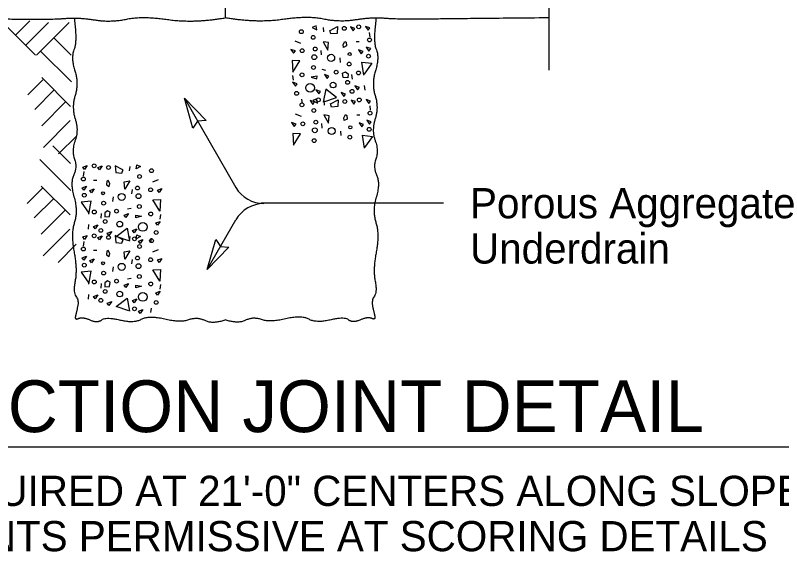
# Model space of a CAD drawing. Extents: x 998.8 to 1036.8, y 999.3 to 1022.9.
# Drawn here: x 1029.282 to 1032.834, y 1008.832 to 1011.318 of the extents above; entities that cross this region are included whole.
import ezdxf

# ---------------------------------------------------------------- set-up
doc = ezdxf.new("R2010")
doc.units = 0
for name, color, linetype in [('01-Slab', 7, 'Continuous'), ('03-Dimensions', 7, 'Continuous'), ('32-Framing Plan', 7, 'Continuous'), ('41-Bearing Pads', 7, 'Continuous'), ('S_PL_Dimens_PR', 7, 'Continuous')]:
    doc.layers.add(name, color=color, linetype=linetype)

msp = doc.modelspace()

# ---------------------------------------------------------------- linework, layer by layer
at = {"layer": '01-Slab'}
msp.add_line((1030.2542, 1012.0644), (1030.2542, 1011.3061), dxfattribs=at)
msp.add_line((1030.2542, 1012.0644), (1030.2542, 1011.3061), dxfattribs=at)
for points in [[(1028.7542, 1011.3061), (1029.1861, 1011.302), (1029.4518, 1011.2986), (1029.5762, 1011.3089), (1029.7211, 1011.2848), (1029.873, 1011.3158), (1030.1043, 1011.2813), (1030.2542, 1011.3061)], [(1029.5542, 1011.3061), (1029.5693, 1011.195), (1029.5382, 1011.1225), (1029.5762, 1011.0017), (1029.5416, 1010.8913), (1029.5762, 1010.7843), (1029.5416, 1010.691), (1029.5693, 1010.6151), (1029.5347, 1010.5392), (1029.5727, 1010.4114), (1029.5382, 1010.3044), (1029.5693, 1010.1388), (1029.5485, 1010.0352), (1029.5762, 1009.9973), (1029.5658, 1009.9454), (1029.5554, 1009.904), (1029.5934, 1009.9213), (1029.6624, 1009.8903), (1029.7004, 1009.9213), (1029.8316, 1009.8903), (1029.9006, 1009.9282), (1030.0456, 1009.8937), (1030.125, 1009.9213), (1030.194, 1009.8868), (1030.2542, 1009.9061)], [(1031.7542, 1011.3061), (1031.3223, 1011.302), (1031.0565, 1011.2986), (1030.9322, 1011.3089), (1030.7873, 1011.2848), (1030.6353, 1011.3158), (1030.4041, 1011.2813), (1030.2542, 1011.3061)], [(1030.9542, 1011.3061), (1030.9391, 1011.195), (1030.9702, 1011.1225), (1030.9322, 1011.0017), (1030.9668, 1010.8913), (1030.9322, 1010.7843), (1030.9668, 1010.691), (1030.9391, 1010.6151), (1030.9737, 1010.5392), (1030.9357, 1010.4114), (1030.9702, 1010.3044), (1030.9391, 1010.1388), (1030.9598, 1010.0352), (1030.9322, 1009.9973), (1030.9426, 1009.9454), (1030.9529, 1009.904), (1030.9149, 1009.9213), (1030.8459, 1009.8903), (1030.8079, 1009.9213), (1030.6768, 1009.8903), (1030.6078, 1009.9282), (1030.4628, 1009.8937), (1030.3833, 1009.9213), (1030.3143, 1009.8868), (1030.2542, 1009.9061)]]:
    msp.add_open_spline(points, degree=2, dxfattribs=at)
at = {"layer": '03-Dimensions'}
for p, q in [((1031.7542, 1011.5494), (1031.7542, 1011.0636)), ((1029.3749, 1011.1334), (1029.2158, 1011.2926)), ((1029.3491, 1011.2926), (1029.2833, 1011.2268)), ((1029.4358, 1011.2843), (1029.3324, 1011.1809)), ((1029.5308, 1011.2851), (1029.3791, 1011.1334)), ((1030.676, 1011.2692), (1030.6575, 1011.2621)), ((1030.6575, 1011.2621), (1030.6789, 1011.2504)), ((1030.6789, 1011.2504), (1030.676, 1011.2692)), ((1030.7081, 1011.2621), (1030.7107, 1011.2411)), ((1030.7448, 1011.2316), (1030.7393, 1011.2481)), ((1030.7403, 1011.2469), (1030.7753, 1011.2657)), ((1030.7753, 1011.2657), (1030.7733, 1011.2342)), ((1029.5399, 1011.1334), (1029.4583, 1011.2151)), ((1030.7733, 1011.2342), (1030.7448, 1011.2316)), ((1030.9215, 1011.238), (1030.9243, 1011.2169)), ((1030.5765, 1011.2005), (1030.6034, 1011.1889)), ((1030.7335, 1011.1913), (1030.7083, 1011.1958)), ((1030.7083, 1011.1958), (1030.7304, 1011.1568)), ((1030.7304, 1011.1568), (1030.7335, 1011.1913)), ((1030.8009, 1011.1823), (1030.8086, 1011.1971)), ((1030.8033, 1011.1693), (1030.8009, 1011.1823)), ((1030.8166, 1011.1762), (1030.8033, 1011.1693)), ((1030.8086, 1011.1971), (1030.8151, 1011.1931)), ((1030.8151, 1011.1931), (1030.8166, 1011.1762)), ((1030.8613, 1011.1963), (1030.8754, 1011.1963)), ((1029.5418, 1011.0091), (1029.3983, 1011.1526)), ((1030.6972, 1011.1556), (1030.6999, 1011.1346)), ((1030.6008, 1011.1078), (1030.5651, 1011.1088)), ((1030.5651, 1011.1088), (1030.5683, 1011.055)), ((1030.5683, 1011.055), (1030.6008, 1011.1078)), ((1030.7853, 1011.1208), (1030.7878, 1011.0996)), ((1030.8976, 1011.0413), (1030.8877, 1011.1013)), ((1030.8877, 1011.1013), (1030.9337, 1011.0961)), ((1030.7018, 1011.0678), (1030.7189, 1011.0638)), ((1030.9337, 1011.0961), (1030.8979, 1011.0448)), ((1029.5378, 1010.8955), (1029.4039, 1011.0293)), ((1030.5663, 1011.0386), (1030.569, 1011.0176)), ((1030.6805, 1011.0366), (1030.6535, 1011.0319)), ((1030.6535, 1011.0319), (1030.6798, 1011.0232)), ((1030.6798, 1011.0232), (1030.6805, 1011.0366)), ((1030.7987, 1011.0498), (1030.8118, 1011.0556)), ((1030.8019, 1011.0293), (1030.7987, 1011.0498)), ((1030.8233, 1011.0282), (1030.8019, 1011.0293)), ((1030.8118, 1011.0556), (1030.8243, 1011.0469)), ((1030.8243, 1011.0469), (1030.8233, 1011.0282)), ((1030.8401, 1011.0437), (1030.8427, 1011.0224)), ((1029.4093, 1011.019), (1029.3394, 1010.9492)), ((1030.8986, 1010.9924), (1030.9013, 1010.9713)), ((1029.4607, 1010.9703), (1029.3718, 1010.8815)), ((1030.7203, 1010.9758), (1030.7093, 1010.9152)), ((1030.7703, 1010.9377), (1030.7203, 1010.9758)), ((1030.0653, 1010.9336), (1030.304, 1010.5201)), ((1030.6089, 1010.9298), (1030.6117, 1010.9088)), ((1030.6789, 1010.9301), (1030.6604, 1010.923)), ((1030.6604, 1010.923), (1030.6818, 1010.9113)), ((1030.6818, 1010.9113), (1030.6789, 1010.9301)), ((1030.711, 1010.923), (1030.7136, 1010.902)), ((1030.7118, 1010.9173), (1030.7703, 1010.9377)), ((1030.7432, 1010.9078), (1030.7783, 1010.9266)), ((1030.7783, 1010.9266), (1030.7762, 1010.8951)), ((1029.5134, 1010.9162), (1029.4037, 1010.8064)), ((1030.7477, 1010.8925), (1030.7422, 1010.909)), ((1030.7762, 1010.8951), (1030.7477, 1010.8925)), ((1030.9244, 1010.8989), (1030.9272, 1010.8778)), ((1030.5794, 1010.8614), (1030.6063, 1010.8498)), ((1030.7364, 1010.8522), (1030.7113, 1010.8568)), ((1030.7113, 1010.8568), (1030.7333, 1010.8177)), ((1030.7333, 1010.8177), (1030.7364, 1010.8522)), ((1030.8038, 1010.8432), (1030.8115, 1010.858)), ((1030.8115, 1010.858), (1030.818, 1010.854)), ((1030.818, 1010.854), (1030.8195, 1010.8371)), ((1030.8642, 1010.8572), (1030.8783, 1010.8573)), ((1029.5364, 1010.8297), (1029.4124, 1010.7057)), ((1030.7001, 1010.8165), (1030.7028, 1010.7955)), ((1030.8062, 1010.8303), (1030.8038, 1010.8432)), ((1030.8195, 1010.8371), (1030.8062, 1010.8303)), ((1030.7882, 1010.7817), (1030.7908, 1010.7605)), ((1029.5662, 1010.7593), (1029.4821, 1010.6753)), ((1030.6038, 1010.7688), (1030.568, 1010.7697)), ((1030.568, 1010.7697), (1030.5712, 1010.7159)), ((1030.5712, 1010.7159), (1030.6038, 1010.7688)), ((1030.9005, 1010.7023), (1030.8906, 1010.7622)), ((1030.8906, 1010.7622), (1030.9366, 1010.757)), ((1030.9366, 1010.757), (1030.9008, 1010.7057)), ((1029.5376, 1010.6305), (1029.4559, 1010.7122)), ((1029.5395, 1010.5062), (1029.3959, 1010.6497)), ((1029.7798, 1010.6023), (1029.7448, 1010.621)), ((1029.7448, 1010.621), (1029.7468, 1010.5895)), ((1029.7753, 1010.5869), (1029.7808, 1010.6034)), ((1029.812, 1010.6174), (1029.8094, 1010.5964)), ((1029.8412, 1010.6058), (1029.8441, 1010.6245)), ((1029.8626, 1010.6174), (1029.8412, 1010.6058)), ((1029.8441, 1010.6245), (1029.8626, 1010.6174)), ((1029.5986, 1010.5933), (1029.5958, 1010.5723)), ((1029.7468, 1010.5895), (1029.7753, 1010.5869)), ((1029.6588, 1010.5516), (1029.6447, 1010.5517)), ((1029.705, 1010.5484), (1029.7035, 1010.5315)), ((1029.7035, 1010.5315), (1029.7168, 1010.5247)), ((1029.7115, 1010.5524), (1029.705, 1010.5484)), ((1029.7192, 1010.5376), (1029.7115, 1010.5524)), ((1029.7168, 1010.5247), (1029.7192, 1010.5376)), ((1029.7866, 1010.5466), (1029.8118, 1010.5512)), ((1029.7897, 1010.5121), (1029.7866, 1010.5466)), ((1029.8118, 1010.5512), (1029.7897, 1010.5121)), ((1029.9436, 1010.5558), (1029.9167, 1010.5443)), ((1029.4069, 1010.5161), (1029.3371, 1010.4463)), ((1029.5354, 1010.3926), (1029.4016, 1010.5264)), ((1029.8229, 1010.5109), (1029.8202, 1010.4899)), ((1029.4583, 1010.4674), (1029.3695, 1010.3786)), ((1029.7348, 1010.4761), (1029.7323, 1010.4549)), ((1029.9193, 1010.4632), (1029.955, 1010.4641)), ((1029.9518, 1010.4103), (1029.9193, 1010.4632)), ((1029.955, 1010.4641), (1029.9518, 1010.4103)), ((1029.6324, 1010.4566), (1029.5864, 1010.4514)), ((1029.5864, 1010.4514), (1029.6222, 1010.4001)), ((1029.6225, 1010.3967), (1029.6324, 1010.4566)), ((1030.4192, 1010.448), (1031.267, 1010.448)), ((1029.5111, 1010.4133), (1029.4013, 1010.3035)), ((1029.68, 1010.399), (1029.6774, 1010.3778)), ((1029.7083, 1010.4109), (1029.6958, 1010.4023)), ((1029.6958, 1010.4023), (1029.6968, 1010.3835)), ((1029.7214, 1010.4052), (1029.7083, 1010.4109)), ((1029.7182, 1010.3847), (1029.7214, 1010.4052)), ((1029.8183, 1010.4231), (1029.8012, 1010.4192)), ((1029.8403, 1010.3785), (1029.8396, 1010.3919)), ((1029.8396, 1010.3919), (1029.8666, 1010.3873)), ((1029.9538, 1010.3939), (1029.9511, 1010.3729)), ((1029.6968, 1010.3835), (1029.7182, 1010.3847)), ((1029.8666, 1010.3873), (1029.8403, 1010.3785)), ((1030.1711, 1010.1399), (1030.304, 1010.3701)), ((1029.5341, 1010.3268), (1029.4101, 1010.2028)), ((1029.6215, 1010.3478), (1029.6188, 1010.3267)), ((1029.7498, 1010.293), (1029.7998, 1010.3311)), ((1029.7998, 1010.3311), (1029.8108, 1010.2705)), ((1029.7798, 1010.2778), (1029.7448, 1010.2966)), ((1029.7448, 1010.2966), (1029.7468, 1010.2651)), ((1029.8083, 1010.2726), (1029.7498, 1010.293)), ((1029.812, 1010.293), (1029.8094, 1010.272)), ((1029.8412, 1010.2813), (1029.8441, 1010.3001)), ((1029.8626, 1010.293), (1029.8412, 1010.2813)), ((1029.8441, 1010.3001), (1029.8626, 1010.293)), ((1029.9112, 1010.2852), (1029.9084, 1010.2641)), ((1029.5638, 1010.2564), (1029.4798, 1010.1723)), ((1029.5986, 1010.2689), (1029.5958, 1010.2478)), ((1029.7468, 1010.2651), (1029.7753, 1010.2625)), ((1029.7753, 1010.2625), (1029.7808, 1010.279)), ((1029.6588, 1010.2272), (1029.6447, 1010.2273)), ((1029.705, 1010.224), (1029.7035, 1010.2071)), ((1029.7115, 1010.228), (1029.705, 1010.224)), ((1029.7192, 1010.2132), (1029.7115, 1010.228)), ((1029.7168, 1010.2003), (1029.7192, 1010.2132)), ((1029.7866, 1010.2222), (1029.8118, 1010.2268)), ((1029.7897, 1010.1877), (1029.7866, 1010.2222)), ((1029.8118, 1010.2268), (1029.7897, 1010.1877)), ((1029.9436, 1010.2314), (1029.9167, 1010.2198)), ((1029.7035, 1010.2071), (1029.7168, 1010.2003)), ((1029.8229, 1010.1865), (1029.8202, 1010.1655)), ((1029.7348, 1010.1517), (1029.7323, 1010.1305)), ((1029.9193, 1010.1388), (1029.955, 1010.1397)), ((1029.955, 1010.1397), (1029.9518, 1010.0859)), ((1029.6324, 1010.1322), (1029.5864, 1010.127)), ((1029.5864, 1010.127), (1029.6222, 1010.0757)), ((1029.6225, 1010.0723), (1029.6324, 1010.1322)), ((1029.9518, 1010.0859), (1029.9193, 1010.1388)), ((1029.68, 1010.0746), (1029.6774, 1010.0533)), ((1029.7083, 1010.0865), (1029.6958, 1010.0778)), ((1029.6958, 1010.0778), (1029.6968, 1010.0591)), ((1029.7214, 1010.0808), (1029.7083, 1010.0865)), ((1029.7182, 1010.0603), (1029.7214, 1010.0808)), ((1029.8183, 1010.0987), (1029.8012, 1010.0948)), ((1029.9538, 1010.0695), (1029.9511, 1010.0485)), ((1029.6968, 1010.0591), (1029.7182, 1010.0603)), ((1029.8403, 1010.0541), (1029.8396, 1010.0675)), ((1029.8396, 1010.0675), (1029.8666, 1010.0628)), ((1029.8666, 1010.0628), (1029.8403, 1010.0541)), ((1029.6215, 1010.0233), (1029.6188, 1010.0023)), ((1029.7498, 1009.9686), (1029.7998, 1010.0067)), ((1029.7998, 1010.0067), (1029.8108, 1009.9461)), ((1029.8083, 1009.9482), (1029.7498, 1009.9686)), ((1029.9112, 1009.9608), (1029.9084, 1009.9397))]:
    msp.add_line(p, q, dxfattribs=at)
for points in [[(1030.8356, 1011.2642), (1030.8481, 1011.246), (1030.8558, 1011.2571)], [(1030.9049, 1011.2668), (1030.9174, 1011.2485), (1030.9254, 1011.2595)], [(1030.9083, 1011.1707), (1030.9207, 1011.1525), (1030.9288, 1011.1635)], [(1030.5594, 1011.1601), (1030.5718, 1011.1418), (1030.5798, 1011.1528)], [(1030.8729, 1011.1583), (1030.8853, 1011.14), (1030.8933, 1011.151)], [(1030.7143, 1011.0437), (1030.7267, 1011.0253), (1030.7347, 1011.0364)], [(1030.5671, 1011.0076), (1030.5796, 1010.9893), (1030.5875, 1011.0003)], [(1030.6753, 1010.9723), (1030.6878, 1010.9541), (1030.6958, 1010.9651)], [(1030.7918, 1010.9598), (1030.8043, 1010.9415), (1030.8123, 1010.9525)], [(1030.8559, 1010.9908), (1030.8683, 1010.9725), (1030.8764, 1010.9835)], [(1030.6477, 1010.9234), (1030.6602, 1010.9053), (1030.6681, 1010.9162)], [(1030.8385, 1010.9251), (1030.851, 1010.9069), (1030.8588, 1010.918)], [(1030.9078, 1010.9277), (1030.9203, 1010.9094), (1030.9283, 1010.9204)], [(1030.5623, 1010.821), (1030.5748, 1010.8028), (1030.5828, 1010.8138)], [(1030.8758, 1010.8193), (1030.8882, 1010.8009), (1030.8963, 1010.8119)], [(1030.9112, 1010.8316), (1030.9236, 1010.8134), (1030.9317, 1010.8244)], [(1029.6152, 1010.6221), (1029.6027, 1010.6038), (1029.5947, 1010.6148)], [(1029.6845, 1010.6195), (1029.672, 1010.6013), (1029.6643, 1010.6124)], [(1029.6118, 1010.526), (1029.5994, 1010.5078), (1029.5913, 1010.5188)], [(1029.6472, 1010.5137), (1029.6348, 1010.4953), (1029.6268, 1010.5063)], [(1029.9607, 1010.5154), (1029.9483, 1010.4972), (1029.9403, 1010.5082)], [(1029.8058, 1010.399), (1029.7934, 1010.3807), (1029.7854, 1010.3918)], [(1029.953, 1010.3629), (1029.9405, 1010.3446), (1029.9326, 1010.3556)], [(1029.6642, 1010.3462), (1029.6518, 1010.3278), (1029.6437, 1010.3388)], [(1029.8448, 1010.3277), (1029.8323, 1010.3094), (1029.8243, 1010.3204)], [(1029.6152, 1010.2977), (1029.6027, 1010.2794), (1029.5947, 1010.2904)], [(1029.6845, 1010.2951), (1029.672, 1010.2769), (1029.6643, 1010.288)], [(1029.7283, 1010.3152), (1029.7158, 1010.2968), (1029.7078, 1010.3078)], [(1029.8724, 1010.2788), (1029.8599, 1010.2606), (1029.852, 1010.2715)], [(1029.6118, 1010.2016), (1029.5994, 1010.1834), (1029.5913, 1010.1944)], [(1029.6472, 1010.1893), (1029.6348, 1010.1709), (1029.6268, 1010.1819)], [(1029.9607, 1010.191), (1029.9483, 1010.1728), (1029.9403, 1010.1838)], [(1029.8058, 1010.0746), (1029.7934, 1010.0563), (1029.7854, 1010.0673)], [(1029.953, 1010.0385), (1029.9405, 1010.0202), (1029.9326, 1010.0312)], [(1029.6642, 1010.0218), (1029.6518, 1010.0034), (1029.6437, 1010.0144)], [(1029.8448, 1010.0033), (1029.8323, 1009.985), (1029.8243, 1009.996)], [(1029.7283, 1009.9908), (1029.7158, 1009.9724), (1029.7078, 1009.9834)], [(1029.8724, 1009.9543), (1029.8599, 1009.9362), (1029.852, 1009.9471)]]:
    msp.add_lwpolyline(points, close=True, dxfattribs=at)
for centre, radius in [((1030.6074, 1011.2422), 0.0088), ((1030.8064, 1011.2575), 0.0088), ((1030.8732, 1011.2648), 0.0088), ((1030.6626, 1011.2156), 0.0088), ((1030.9231, 1011.2037), 0.0088), ((1030.6719, 1011.1619), 0.0088), ((1030.6113, 1011.154), 0.0088), ((1030.6673, 1011.1242), 0.0113), ((1030.7454, 1011.1208), 0.0164), ((1030.8316, 1011.138), 0.00694), ((1030.9188, 1011.1286), 0.0088), ((1030.8292, 1011.092), 0.0088), ((1030.6637, 1011.0761), 0.0088), ((1030.7691, 1011.0545), 0.0088), ((1030.6108, 1011.0419), 0.0088), ((1030.8723, 1011.0509), 0.0088), ((1030.6479, 1010.9817), 0.0204), ((1030.7545, 1010.9949), 0.0131), ((1030.8218, 1011.0071), 0.0088), ((1030.5854, 1010.9561), 0.0088), ((1030.8423, 1010.9655), 0.0088), ((1030.6863, 1010.9263), 0.0088), ((1030.8093, 1010.9184), 0.0088), ((1030.8761, 1010.9258), 0.0088), ((1030.6103, 1010.9031), 0.0088), ((1030.6655, 1010.8765), 0.0088), ((1030.926, 1010.8646), 0.0088), ((1030.6142, 1010.8149), 0.0088), ((1030.6748, 1010.8228), 0.0088), ((1030.6702, 1010.7851), 0.0113), ((1030.7483, 1010.7817), 0.0164), ((1030.8345, 1010.7989), 0.00694), ((1030.9217, 1010.7895), 0.0088), ((1030.6666, 1010.737), 0.0088), ((1030.8321, 1010.753), 0.0088), ((1029.6469, 1010.6202), 0.0088), ((1029.7137, 1010.6128), 0.0088), ((1029.9127, 1010.5976), 0.0088), ((1029.597, 1010.559), 0.0088), ((1029.8575, 1010.5709), 0.0088), ((1029.6885, 1010.4933), 0.00694), ((1029.8482, 1010.5172), 0.0088), ((1029.9088, 1010.5093), 0.0088), ((1029.6013, 1010.4839), 0.0088), ((1029.7747, 1010.4761), 0.0164), ((1029.8528, 1010.4795), 0.0113), ((1029.6909, 1010.4474), 0.0088), ((1029.8564, 1010.4315), 0.0088), ((1029.6477, 1010.4062), 0.0088), ((1029.7509, 1010.4099), 0.0088), ((1029.9093, 1010.3972), 0.0088), ((1029.6983, 1010.3624), 0.0088), ((1029.7656, 1010.3502), 0.0131), ((1029.8722, 1010.337), 0.0204), ((1029.6778, 1010.3208), 0.0088), ((1029.9347, 1010.3114), 0.0088), ((1029.6469, 1010.2958), 0.0088), ((1029.7137, 1010.2884), 0.0088), ((1029.8338, 1010.2816), 0.0088), ((1029.9127, 1010.2731), 0.0088), ((1029.8575, 1010.2465), 0.0088), ((1029.597, 1010.2346), 0.0088), ((1029.6885, 1010.1689), 0.00694), ((1029.8482, 1010.1928), 0.0088), ((1029.9088, 1010.1849), 0.0088), ((1029.6013, 1010.1595), 0.0088), ((1029.7747, 1010.1517), 0.0164), ((1029.8528, 1010.1551), 0.0113), ((1029.6909, 1010.123), 0.0088), ((1029.8564, 1010.107), 0.0088), ((1029.6477, 1010.0818), 0.0088), ((1029.7509, 1010.0855), 0.0088), ((1029.9093, 1010.0728), 0.0088), ((1029.6983, 1010.038), 0.0088), ((1029.7656, 1010.0258), 0.0131), ((1029.8722, 1010.0126), 0.0204), ((1029.6778, 1009.9964), 0.0088), ((1029.8338, 1009.9572), 0.0088), ((1029.9347, 1009.987), 0.0088)]:
    msp.add_circle(centre, radius, dxfattribs=at)
for centre, start, end in [((1030.4339, 1010.5951), 209.9983, 270), ((1030.4339, 1010.2951), 90, 150.0017)]:
    msp.add_arc(centre, 0.15, start, end, dxfattribs=at)
at = {"layer": '32-Framing Plan'}
msp.add_line((1027.5966, 1009.317), (1033.1694, 1009.317), dxfattribs=at)
at = {"layer": 'S_PL_Dimens_PR'}
for points in [[(1030.0653, 1010.9336), (1030.1656, 1010.8298), (1030.1265, 1010.8275), (1030.1049, 1010.7948)], [(1030.1711, 1010.1399), (1030.2108, 1010.2787), (1030.2323, 1010.246), (1030.2714, 1010.2437)]]:
    msp.add_lwpolyline(points, close=True, dxfattribs=at)

# ---------------------------------------------------------------- texts
at = {"layer": '03-Dimensions'}
for s, p in [('Porous Aggregate', (1031.3895, 1010.3771)), ('Underdrain', (1031.3895, 1010.1671))]:
    msp.add_text(s, height=0.14, dxfattribs=at).set_placement(p)
at = {"layer": '32-Framing Plan'}
msp.add_text('CONSTRUCTION JOINT DETAIL', height=0.24, dxfattribs=at).set_placement((1027.6598, 1009.3857))
at = {"layer": '41-Bearing Pads'}
for s, p in [('CONSTRUCTION JOINTS REQUIRED AT 21\'-0" CENTERS ALONG SLOPEWALL', (1026.5198, 1009.0435)), ('CONSTRUCTION JOINTS PERMISSIVE AT SCORING DETAILS', (1027.2982, 1008.8335))]:
    msp.add_text(s, height=0.14, dxfattribs=at).set_placement(p)

doc.saveas('drawing.dxf')
